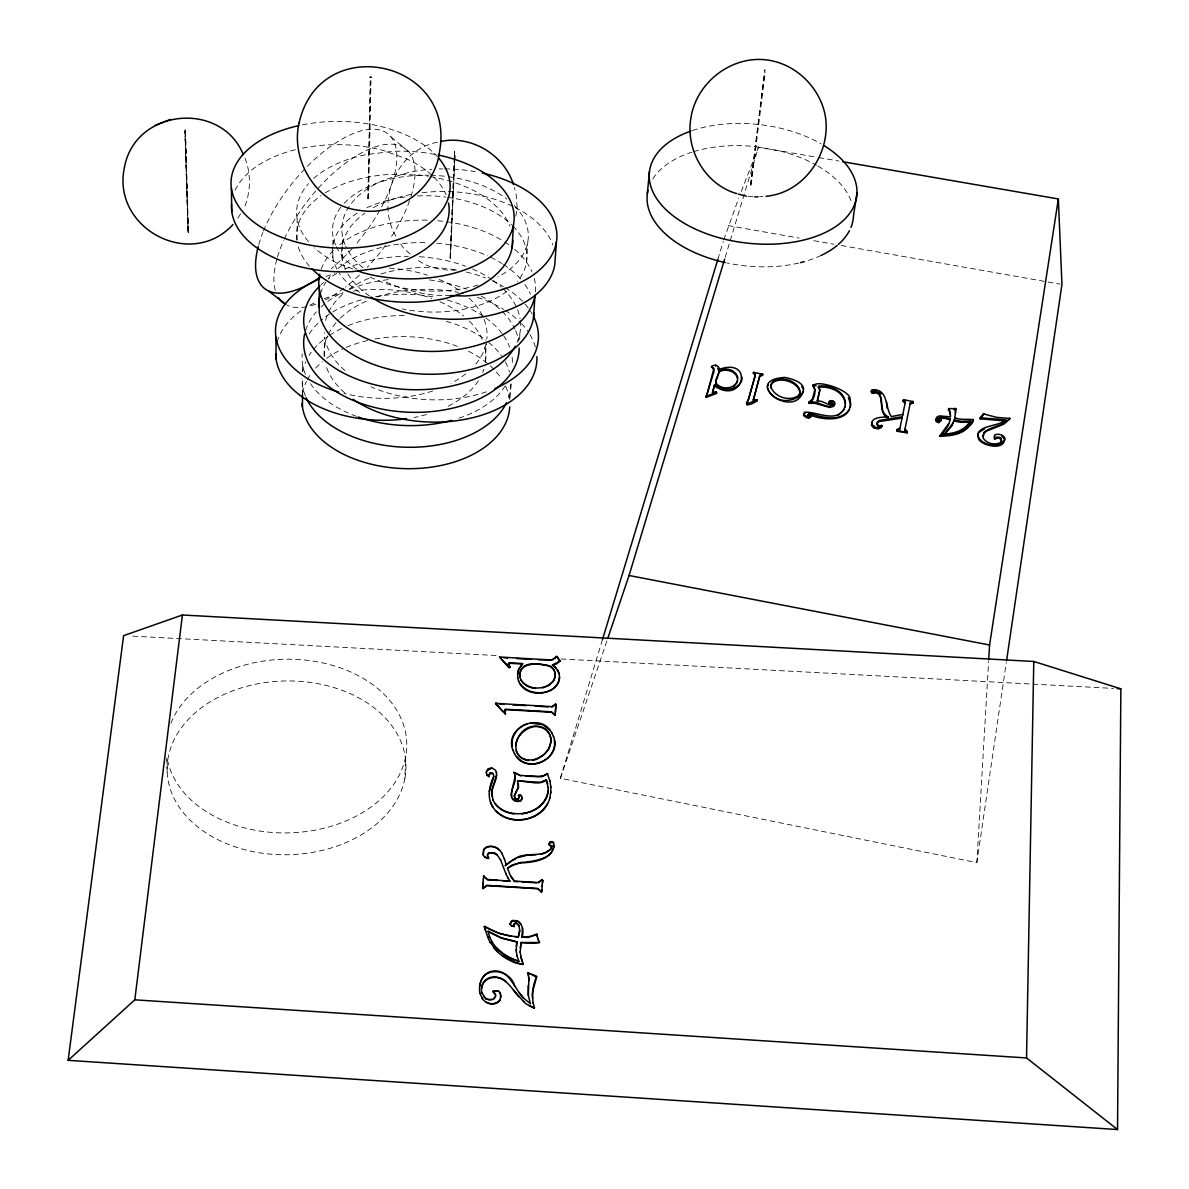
<?xml version="1.0" encoding="UTF-8"?>
<svg xmlns="http://www.w3.org/2000/svg" width="1189" height="1189" viewBox="0 0 1189 1189"><rect width="100%" height="100%" fill="white"/><g stroke="black" fill="none" stroke-linecap="round" stroke-linejoin="round"><path stroke-width="0.75" stroke-dasharray="5 3.75" d="M297.116 240L297.116 218.523M302.482 394.585L302.511 378.488M302.511 371.295L302.526 364.102M324.627 356.224L324.775 337.735M332.816 257.389L332.92 246.97M332.935 245.231L333.024 236.537M342.194 259.039L342.358 246.703M342.373 244.949L342.477 236.135M367.921 198.34L368.679 198.414L367.877 198.4L370.195 80.926M368.01 198.563L370.492 80.718M368.575 198.578L370.998 80.956M404.854 778.453A119.45 86.901 -1.3 0 0 241.545 687.822A119.45 86.901 -1.3 0 0 213.217 837.234A119.45 86.901 -1.3 0 0 404.854 778.453L405.627 756.739M454.703 162.254L450.245 258.295L454.555 151.033M450.007 258.236L454.406 158.345M454.48 156.502L454.718 150.973M450.497 258.251L454.599 162.388M454.688 160.545L455.001 153.173M454.778 160.411L455.105 153.024M485.275 362.407L486.346 342.477M602.451 639.682L560.391 778.319L976.838 862.634L988.594 661.604M510.007 397.884L510.898 383.646M750.512 184.89L764.497 71.994M519.563 339.564L519.994 332.682M526.445 262.695L527.782 241.962M750.616 185.142L764.958 70.032M751.121 185.157L765.24 72.113M976.838 862.634L1006.295 662.555M515.833 216.16L517.2 207.986L516.13 194.015L514.332 187.684M245.038 205.86C251.057 189.913 250.983 171.677 244.117 156.131M717.874 259.321L723.254 241.545M723.804 239.762L738.666 198.281M725.171 257.374L758.448 147.183L816.977 157.26M185.558 131.593L188.219 232.598L184.845 131.578M560.391 778.319L607.148 640.187M741.312 191.474L758.463 147.154M240.594 213.886L236.864 219.593M437.344 142.204C396.427 150.186 374.743 202.398 396.591 237.399M456.561 270.066C442.249 270.824 426.777 267.763 415.526 258.444M759.652 196.69L762.922 196.512M450.557 295.6L435.709 295.214A107.605 63.537 2.7 0 1 383.021 280.545M132.871 636.145L498.042 655.615M561.059 658.974L1113.439 688.416M748.015 196.304L753.053 196.794M818.805 157.587L838.914 161.05M728.114 225.553L799.261 238.097M813.856 240.683L833.92 244.221M841.218 245.499L1060.142 284.126M352.761 268.952L337.26 263.096A108.808 63.76 2.1 0 1 314.535 247.892M391.003 136.884L409.016 151.984M410.116 253.956L403.755 248.412L399.088 241.694M166.653 758.21L167.337 774.604M184.89 129.883L187.981 232.524M185.38 129.898L188.471 232.539M185.127 131.385L188.174 232.197M511.077 383.958A104.587 65.811 2 0 1 508.06 399.266M305.41 396.011A104.587 65.811 2 0 1 301.991 378.786M302.66 371.875A104.587 65.811 2 0 1 305.751 361.842M309.199 355.392A104.587 65.811 2 0 1 311.295 352.301M313.42 349.566A104.587 65.811 2 0 1 328.149 336.234M329.546 335.298A104.587 65.811 2 0 1 341.689 328.446M348.065 325.637A104.587 65.811 2 0 1 406.549 315.59M446.38 321.372A104.587 65.811 2 0 1 486.004 340.292M488.605 342.343A104.587 65.811 2 0 1 501.401 355.719M505.34 361.946A104.587 65.811 2 0 1 509.457 371.979M505.191 385.92A105.227 65.633 2 0 1 455.372 419.316M356.492 416.358A105.227 65.633 2 0 1 310.567 383.779M305.454 374.386A105.227 65.633 2 0 1 302.214 353.742M309.274 333.886A105.227 65.633 2 0 1 322.65 319.068M325.667 316.705A105.227 65.633 2 0 1 331.166 312.93M332.623 312.038A105.227 65.633 2 0 1 365.261 298.811M375.516 296.641A105.227 65.633 2 0 1 435.456 297.28M447.287 300.059A105.227 65.633 2 0 1 484.399 316.943M485.796 317.939A105.227 65.633 2 0 1 502.665 334.347M503.66 335.759A105.227 65.633 2 0 1 509.665 347.188M512.132 357.339A105.227 65.633 2 0 1 512.236 365.944M483.893 369.274A105.152 65.44 1.6 0 1 482.675 372.618M478.409 380.748A105.152 65.44 1.6 0 1 445.221 407.634M426.435 414.545A105.152 65.44 1.6 0 1 413.935 417.488M277.171 341.882A105.152 65.44 1.6 0 1 303.819 308.902M309.749 305.335A105.152 65.44 1.6 0 1 316.111 302.095M324.166 298.692A105.152 65.44 1.6 0 1 343.027 293.089M353.207 291.186A105.152 65.44 1.6 0 1 431.785 298.469M439.989 301.753A105.152 65.44 1.6 0 1 463.71 316.036M469.373 321.119A105.152 65.44 1.6 0 1 483.878 343.829M484.8 347.173A105.152 65.44 1.6 0 1 485.454 362.541M302.615 393.173A103.933 65.99 1.9 0 1 306.45 381.476M307.282 379.841A103.933 65.99 1.9 0 1 311.206 373.539M315.65 368.1A103.933 65.99 1.9 0 1 322.353 361.724M326.618 358.379A103.933 65.99 1.9 0 1 343.041 348.823M346.207 347.426A103.933 65.99 1.9 0 1 367.921 340.455M375.055 338.999A103.933 65.99 1.9 0 1 457.379 346.371M468.466 351.245A103.933 65.99 1.9 0 1 501.163 378.265M505.711 386.395A103.933 65.99 1.9 0 1 509.501 399.95M486.004 344.156A105.806 65.246 1.6 0 1 474.143 365.944M465.865 373.732A105.806 65.246 1.6 0 1 451.151 383.274M432.677 391.003A105.806 65.246 1.6 0 1 343.948 393.44M325.979 276.428A105.806 65.246 1.6 0 1 334.481 273.678M389.204 268.105A105.806 65.246 1.6 0 1 427.46 275.149M439.246 279.489A105.806 65.246 1.6 0 1 463.457 293.401M469.075 298.186A105.806 65.246 1.6 0 1 486.851 339.103M486.375 391.82A107.173 66.108 2.4 0 1 370.968 386.752M344.988 370.596A107.173 66.108 2.4 0 1 324.24 332.534M325.548 320.465A107.173 66.108 2.4 0 1 327.882 313.792M328.654 312.142A107.173 66.108 2.4 0 1 344.84 292.39M349.224 289.046A107.173 66.108 2.4 0 1 370.879 277.483M380.956 273.975A107.173 66.108 2.4 0 1 455.877 269.903M466.4 272.058A107.173 66.108 2.4 0 1 485.498 277.988M492.097 280.753A107.173 66.108 2.4 0 1 503.378 286.579M504.939 287.5A107.173 66.108 2.4 0 1 524.037 302.913M525.166 304.176A107.173 66.108 2.4 0 1 532.315 314.208M344.691 392.846A106.505 66.316 2.4 0 1 325.801 365.112M324.166 356.447A106.505 66.316 2.4 0 1 327.688 335.893M328.446 334.228A106.505 66.316 2.4 0 1 339.014 319.484M340.322 318.176A106.505 66.316 2.4 0 1 367.267 300.758M377.017 297.012A106.505 66.316 2.4 0 1 458.434 292.42M477.473 297.384A106.505 66.316 2.4 0 1 503.66 309.393M505.176 310.344A106.505 66.316 2.4 0 1 520.232 322.323M521.451 323.571A106.505 66.316 2.4 0 1 527.812 331.315M529.893 334.525A106.505 66.316 2.4 0 1 535.6 347.961M305.603 330.453A107.813 66.837 2.1 0 1 316.289 311.904M321.03 307.03A107.813 66.837 2.1 0 1 325.013 303.567M327.837 301.367A107.813 66.837 2.1 0 1 342.863 292.331M349.477 289.358A107.813 66.837 2.1 0 1 389.531 279.489M429.497 279.935A107.813 66.837 2.1 0 1 466.4 289.165M481.129 296.002A107.813 66.837 2.1 0 1 514.911 329.085M515.669 330.78A107.813 66.837 2.1 0 1 518.642 341.08M520.306 320.495A108.511 66.629 2.1 0 1 516.829 342.922M321.179 284.661A108.511 66.629 2.1 0 1 323.824 282.343M336.74 273.411A108.511 66.629 2.1 0 0 328.03 279.029A107.768 65.767 2.3 0 1 332.608 273.633M344.825 269.234A108.511 66.629 2.1 0 1 408.332 256.334M419.42 256.69A108.511 66.629 2.1 0 1 465.731 266.306M472.494 269.026A108.511 66.629 2.1 0 1 491.592 279.474M493.034 280.485A108.511 66.629 2.1 0 1 501.297 287.099M502.59 288.318A108.511 66.629 2.1 0 1 520.054 318.756M320.51 293.534A107.768 65.767 2.3 0 1 325.905 282.12M338.018 268.506A107.768 65.767 2.3 0 1 427.654 242.66M436.809 243.195A107.768 65.767 2.3 0 1 487.564 255.843M490.745 257.314A107.768 65.767 2.3 0 1 501.996 263.512M503.497 264.478A107.768 65.767 2.3 0 1 520.767 279.162M524.869 284.334A107.768 65.767 2.3 0 1 530.413 294.114M321.223 269.19A108.452 65.544 2.4 0 1 334.109 249.72M339.757 244.711A108.452 65.544 2.4 0 1 428.471 220.233M437.671 220.782A108.452 65.544 2.4 0 1 444.909 221.54M446.722 221.778A108.452 65.544 2.4 0 1 503.289 241.07M504.79 242.036A108.452 65.544 2.4 0 1 509.145 245.008M514.659 249.348A108.452 65.544 2.4 0 1 531.899 271.597M534.233 278.3A108.452 65.544 2.4 0 1 535.436 292.004M369.556 296.046A106.936 63.775 2.7 0 1 346.133 270.72M345.345 269.056A106.936 63.775 2.7 0 1 364.889 213.054M373.376 207.674A106.936 63.775 2.7 0 1 411.706 194.327M422.154 192.722A106.936 63.775 2.7 0 1 511.82 205.905M515.134 207.525A106.936 63.775 2.7 0 1 552.84 244.949M363.017 267.793A107.605 63.537 2.7 0 1 345.657 246.123M344.944 244.458A107.605 63.537 2.7 0 1 385.132 179.598L409.031 172.375A107.605 63.537 2.7 0 1 431.889 169.284M439.083 168.957A107.605 63.537 2.7 0 1 442.724 168.897M444.552 168.897A107.605 63.537 2.7 0 1 475.332 171.647M170.859 723.284A120.297 86.842 -1.2 0 1 361.07 677.18A120.297 86.842 -1.2 0 1 345.464 821.168A120.297 86.842 -1.2 0 1 167.099 757.973M309.497 266.247A108.11 63.998 2.1 0 1 297.815 245.127M296.878 240.119A108.11 63.998 2.1 0 1 320.985 195.68M325.177 192.93A108.11 63.998 2.1 0 1 391.954 174.293L419.39 175.095A108.11 63.998 2.1 0 1 428.382 176.269M430.18 176.566A108.11 63.998 2.1 0 1 509.918 226.133M308.456 241.62A108.808 63.76 2.1 0 1 308.56 183.596M313.673 178.499A108.808 63.76 2.1 0 1 365.722 154.659L392.548 151.375A108.808 63.76 2.1 0 1 436.393 154.644M235.125 190.314A108.868 63.567 1.3 0 1 296.849 149.324M302.333 148.12A108.868 63.567 1.3 0 1 383.467 150.527L407.307 159.133A108.868 63.567 1.3 0 1 432.633 175.927M433.955 177.22A108.868 63.567 1.3 0 1 446.068 194.788M302.378 124.845A109.581 63.314 1.3 0 1 437.359 156.576M512.949 226.118A97.424 58.068 2.4 0 1 517.393 281.466M506.826 291.424A97.424 58.068 2.4 0 1 402.164 308.902M359.628 292.39A97.424 58.068 2.4 0 1 338.85 272.43M336.948 269.16A97.424 58.068 2.4 0 1 357.77 212.757M366.836 207.793A97.424 58.068 2.4 0 1 407.01 196.78M417.488 195.932A97.424 58.068 2.4 0 1 445.756 197.047M447.51 197.285A97.424 58.068 2.4 0 1 511.612 224.795M514.183 205.489A97.988 57.875 2.4 0 1 497.879 276.992M477.948 285.092A97.988 57.875 2.4 0 1 470.755 287.039M468.927 287.456A97.988 57.875 2.4 0 1 369.69 276.888M357.027 269.457A97.988 57.875 2.4 0 1 336.338 246.628M335.58 244.949A97.988 57.875 2.4 0 1 340.886 207.183M344.23 203.245A97.988 57.875 2.4 0 1 428.843 175.199M430.626 175.244A97.988 57.875 2.4 0 1 446.603 176.477M448.357 176.715A97.988 57.875 2.4 0 1 506.975 199.172M284.32 238.944A98.449 44.409 -51.4 0 1 376.11 146.604A98.449 44.409 -51.4 0 1 410.086 199.202M409.536 200.792A98.449 44.409 -51.4 0 1 389.591 239.45M385.459 245.365A98.449 44.409 -51.4 0 1 367.238 267.317M359.36 275.179A98.449 44.409 -51.4 0 1 345.434 287.084M343.963 288.199A98.449 44.409 -51.4 0 1 325.444 299.896M315.784 304.146A98.449 44.409 -51.4 0 1 308.397 306.361M306.613 306.747A98.449 44.409 -51.4 0 1 287.173 305.32M275.283 290.384A98.449 44.409 -51.4 0 1 276.963 258.801M277.468 257.047A98.449 44.409 -51.4 0 1 283.591 240.535M263.468 231.023A98.925 43.963 -51.4 0 1 377.745 129.542A98.925 43.963 -51.4 0 1 354.708 245.662M352.375 248.293A98.925 43.963 -51.4 0 1 331.092 268.833M258.771 244.577A98.925 43.963 -51.4 0 1 262.843 232.583M821.138 255.427A103.725 59.822 6.6 0 1 806.083 261.119M798.755 263.051A103.725 59.822 6.6 0 1 726.91 262.962M652.776 178.93A103.725 59.822 6.6 0 1 691.849 152.177M693.559 151.642A103.725 59.822 6.6 0 1 755.074 146.574L780.935 151.211A103.725 59.822 6.6 0 1 816.397 165.182M817.958 166.074A103.725 59.822 6.6 0 1 851.829 203.156M692.548 130.478A104.364 59.584 6.6 0 1 821.109 143.884"/><path stroke-width="1.5" d="M896.967 429.615L897.175 431.265L907.014 432.885L904.903 429.333C913.702 434.609 889.625 430.046 899.91 428.412L899.716 429.482L902.317 416.73L879.161 420.475L876.769 422.957L877.839 426.375M302.452 407.024L302.482 394.585M319.351 289.64L319.202 312.38A107.768 65.767 2.3 0 0 430.463 374.267A107.768 65.767 2.3 0 0 534.024 312.87M1117.526 1129.55L1120.855 688.817L1033.776 661.47L182.407 614.995L123.611 635.654L68.145 1060.335L1117.526 1129.55L1026.538 1057.942L134.818 999.83L68.145 1060.335M520.188 952.166L521.079 942.535L539.509 942.505L532.731 943.323L521.079 942.535M548.188 787.549C549.08 797.314 542.511 806.291 533.906 810.333M483.462 879.028L483.893 875.981L487.431 879.786L497.819 880.425M1026.538 1057.942L1033.776 661.47M516.204 950.293L516.933 941.777L501.297 937.824L488.04 931.225L489.571 936.917M532.657 998.24C530.933 990.749 536.64 982.337 536.09 975.976L527.767 972.647L528.392 975.233M542.021 890.145L542.006 885.716M977.848 433.613C977.343 445.518 1003.412 450.304 1004.913 438.251C1003.234 434.55 998.18 433.227 994.658 435.011L994.613 438.028C994.108 440.168 999.726 436.081 1001.034 439.588L1001.554 441.847L1000.618 443.438M555.486 712.241L555.694 704.037L551.934 706.652L495.59 703.353L502.784 711.587M528.927 980.613L528.793 977.284M483.329 878.671L482.868 888.599L486.94 885.656L537.978 888.792L539.702 890.219M482.868 888.599L486.806 885.315L537.874 888.451L541.381 892.255L541.916 889.788M1002.624 422.853L1005.671 420.965L980.122 418.825L981.237 417.681M982.59 436.408L983.838 433.435L986.469 431.146L1003.754 424.191L1009.833 418.469L996.635 417.384L983.392 413.846L980.331 417.755L1005.894 419.895C998.492 427.356 971.948 424.562 979.246 440.212C984.76 446.098 1003.531 450.408 1004.69 439.321L1001.822 436.229M988.698 659.761L989.575 645.003L1058.344 198.949L842.57 161.689M512.102 247.743L513.485 224.632M493.435 947.306C500.777 956.179 511.627 963.283 523.13 964.383L523.056 963.432M533.475 317.998L534.991 295.392A108.452 65.544 2.4 0 1 414.307 350.562A108.452 65.544 2.4 0 1 319.767 274.183M556.407 242.095L554.758 264.85A106.936 63.775 2.7 0 1 483.195 316.764A106.936 63.775 2.7 0 1 371.072 297.057M537.25 934.45L527.589 937.393L521.852 937.185L531.007 936.397L536.819 933.93L537.324 936.902M850.343 407.351L850.64 404.037L848.351 397.631M647.321 193.792L649.476 171.35M803.407 390.884C794.222 421.292 740.138 380.227 784.785 377.418C831.23 386.559 778.319 417.904 767.44 387.599M845.007 407.158C848.262 392.652 830.621 384.121 818.344 386.232L819.92 389.546L817.393 400.752M522.551 935.654C523.457 930.497 522.595 924.581 518.136 921.267L512.89 920.39L511.374 921.252L510.23 924.492L510.066 923.556M556.11 704.958L554.936 715.273L551.547 712.241L507.168 709.729L504.597 710.636L505.503 714.203L495.59 703.353M528.808 980.301L528.362 995.342M542.481 883.204L542.674 880.336L542.11 886.073M741.862 380.242C737.908 390.854 722.392 391.508 714.604 384.85L712.612 391.954L716.254 391.998L716.506 393.425L706.311 397.334L713.89 368.486C707.321 365.068 720.43 363.076 718.84 369.482L718.706 370.552L717.666 368.1M706.311 397.334L706.221 395.863M706.103 396.933L713.89 371.756L713.772 369.556L711.527 366.316M712.612 391.954L712.479 393.024L714.604 384.85M715.704 366.078L715.823 365.008M713.237 393.485L713.37 392.4M134.818 999.83L182.407 614.995M716.506 393.425L716.254 391.998M482.585 887.93L483.299 882.461M520.247 947.767L521.198 942.847M753.365 399.445L754.138 399.905C765.523 398.033 739.201 411.751 748.535 399.563L755.327 374.713L753.395 372.454L762.714 374.178L762.58 375.248L759.637 376.631L753.232 400.515L759.786 375.561L762.714 374.178M747.123 404.884L747.034 403.398M746.9 404.468L755.193 375.783L753.395 372.454M754.227 372.35L753.246 373.539M755.193 375.783L755.327 374.713M759.637 376.631L759.786 375.561M757.215 400.916L756.903 399.504M761.956 373.762L762.58 375.248M1006.563 660.727L1061.955 284.453L1058.344 198.949M829.327 401.317L829.327 402.595L832.478 402.908L832.553 405.033L832.3 403.978C825.924 405.003 830.665 397.721 834.366 401.912L834.619 404.854L833.548 406.385L829.669 407.485L815.282 403.353L809.189 403.279L809.129 401.897L812.548 399.043L814.792 389.933M809.189 403.279L809.129 401.897M814.747 389.368C805.919 376.155 851.77 388.937 850.135 399.712C853.925 422.927 822.669 421.203 808.743 414.277L807.732 415.154M808.743 414.277L808.906 413.207C821.644 417.19 840.192 422.972 849.422 409.284M812.756 386.039L813.217 384.775M805.815 412.702L804.269 413.356L803.526 415.496L806.766 417.815L808.906 417.874L810.943 415.823L808.223 415.035L808.906 413.207M808.906 417.874L810.556 417.19L810.824 415.674M810.779 416.908L810.943 415.823M856.972 193.094L853.524 215.462A103.725 59.822 6.6 0 1 850.938 227.441M519.623 930.556L518.3 937.11L514.956 936.724M527.797 973.509L527.767 972.647M829.164 403.666L829.327 402.595M830.338 400.827L829.164 402.402M830.933 403.472L831.096 402.402M831.988 401.823L832.151 400.752M832.3 403.978L832.478 402.908M938.418 419.048L941.108 419.91L939.042 421.471L935.981 419.598L936.977 416.982L939.444 415.882L950.501 416.849L950.219 412.018L948.599 408.6L955.763 408.644L954.737 418.914L954.945 417.844C966.003 422.273 983.853 413.683 964.769 430.329C957.502 435.367 948.495 435.828 939.979 436.393C943.085 432.306 949.966 425.751 950.011 418.691L940.588 416.997L938.21 418.067L938.21 420.133L938.21 418.067M939.563 436.274L948.599 423.789M874.807 392.816C886.043 393.069 876.59 413.371 888.242 417.933L888.436 416.863C876.65 411.602 886.712 394.822 875 390.988L874.123 393.232L871.641 392.697L872.31 389.739C888.911 388.877 884.735 407.857 891.364 416.581L902.793 414.426L902.6 415.496L905.334 402.135C902.57 397.958 901.961 401.54 905.141 403.205L905.334 402.135M871.641 392.697L871.344 390.676M872.31 389.739L871.165 391.746M873.023 393.291L873.202 392.221L871.819 391.627M874.316 390.765L874.495 389.695M874.123 393.232L875 390.988M874.643 392.251L874.822 391.181M879.043 426.732L879.236 425.662L881.911 425.603L881.361 427.505L878.344 428.887L873.811 428.055L871.448 425.29L872.131 421.991M517.572 674.178L519.162 668.381L522.714 663.982L509.085 663.313L508.431 664.235L508.981 662.853L522.595 663.521L517.988 670.641L517.691 677.938M888.436 416.863C882.966 417.428 871.79 416.313 871.626 424.22L876.115 427.698L880.529 427.208L881.673 425.305M897.175 431.265L897.353 430.18M549.823 798.473L550.789 792.142M913.36 401.704L910.269 403.056L910.075 404.126L913.033 402.922L913.36 401.704L903.685 399.667L902.808 400.842M902.317 416.73L902.124 417.815L899.181 418.513L878.983 421.56L876.59 424.042M559.588 677.031C557.656 695.565 530.22 697.438 520.47 684.165M907.014 432.885L907.207 431.533M913.167 402.774L912.81 401.332M913.033 402.922L913.226 401.852M489.318 791.398L493.821 776.759L493.272 773.682L491.399 772.687L489.719 773.222L489.036 776.803L486.658 774.47L488.902 776.402L489.021 775.347M516.294 946.236L516.933 941.777M941.108 419.91L938.834 422.556L936.442 421.575L936.65 420.49M938.017 419.137L938.894 417.354M938.329 422.496L938.537 421.426M938.834 422.556L939.042 421.471M939.251 420.772L939.444 419.702M940.9 420.98L940.945 419.613M515.595 745.533C516.591 736.348 524.483 728.783 533.267 726.747A17.166 16.601 -15.8 0 1 543.016 728.04L545.573 729.57A14.595 14.105 -15.6 0 1 550.908 741.847L548.783 748.877L544.577 754.108M939.979 436.393L940.187 435.323C952.463 435.144 968.411 432.172 973.033 419.241M950.442 414.991L948.599 408.6M953.37 422.6L943.813 434.892L951.765 426.123L954.143 419.895L960.994 421.263L970.313 421.099L967.207 426.286M548.144 790.343C545.498 814.406 509.278 821.822 495.07 803.496M950.011 418.691L949.803 419.762L944.646 418.32L938.686 418.424M955.614 412.999L955.406 408.347M955.555 409.715L955.763 408.644M954.143 419.895L953.935 420.98L960.786 422.333L970.105 422.169M980.122 418.825L980.345 417.458M982.144 416.73L983.392 413.846M983.169 414.916L983.912 413.609M904.71 430.403L910.269 403.056M994.896 438.964L997.14 436.943L1000.172 437.582L1001.777 440.777L1000.841 442.367C995.089 445.563 986.454 443.69 983.065 437.894L984.046 432.365C991.463 425.944 1003.308 426.375 1009.833 418.469M999.949 438.652L1000.172 437.582M1001.034 439.588L1001.257 438.518M1009.387 418.216L1009.61 419.539M479.955 985.934C481.486 965.483 509.962 968.366 514.599 985.874M819.503 391.657L817.155 401.288C822.714 399.742 827.068 405.776 832.359 404.468L832.716 403.963M485.157 929.233L484.295 926.885L485.023 926.409C494.906 932.756 506.529 936.025 518.196 936.783M484.413 926.394L484.295 926.885M496.586 775.05L491.607 791.309L493.019 800.152M497.136 854.936L491.904 852.528L488.724 853.226L487.356 855.322L488.605 852.855L494.579 852.84L497.002 854.564L500.614 860.093M481.56 988.594C482.496 976.615 498.161 974.296 505.919 981.475M486.375 772.464L488.01 768.793L491.8 767.871L495.471 770.13L496.541 772.835M715.748 381.535L719.167 372.172A8.531 5.261 6.9 0 1 724.696 370.195A10.523 6.495 6.9 0 1 732.781 372.068L736.065 374.951L737.552 378.37M554.312 845.409C551.904 859.023 535.704 862.114 524.096 862.694C520.069 859.885 500.049 873.157 511.642 865.265C525.077 860.108 556.006 863.303 553.554 842.511L551.518 841.53L549.823 842.213L549.14 844.264L549.823 842.213M602.451 639.682L717.874 259.321M607.742 638.448L629.055 575.491L724.621 259.143M512.236 798.666L517.274 801.445L520.678 800.673L522.328 797.982L520.782 801.074C504.745 804.165 514.599 784.056 514.941 776.031M518.3 937.11L519.742 930.883L519.043 925.532L516.383 922.842L514.555 923.184L513.767 925.414M521.956 937.512L522.476 927.747M483.403 996.308L486.048 998.879L489.274 999.89L493.435 999.117L495.56 995.877M536.685 976.57C532.821 984.804 531.765 994.272 533.192 1003.234M845.186 406.088C838.304 424.874 817.244 411.156 804.433 412.271L804.225 415.422L809.07 416.804M518.449 799.082L518.939 797.046L518.449 799.082L515.476 799.201L514.243 795.604L518.404 786.94L518.345 783.967M493.703 776.358C489.214 785.974 486.747 797.73 492.945 807.242M545.29 852.929L550.775 849.273L551.964 846.196L549.437 845.171L551.859 845.825L550.685 848.901C543.18 856.704 531.394 853.256 521.926 855.812C515.55 856.021 495.858 872.979 510.244 861.966M549.734 798.087C543.269 824.661 499.87 828.436 490.463 802.04M767.559 386.41L768.466 384.315M881.718 426.673L881.911 425.603M489.169 775.094L489.719 773.222M514.778 798.369L514.361 796.006L518.508 787.341L517.527 781.039L540.386 782.258L546.286 779.925L548.278 787.95M557.373 657.131L559.796 661.262L552.454 664.933L555.62 667.757M560.138 660.638L556.913 663.715L552.543 665.394M737.448 381.089C734.118 389.502 720.772 390.081 715.941 382.903M510.185 923.898L511.493 921.594L514.822 920.524L518.255 921.609L520.975 924.403M719.3 371.102L715.882 380.465L715.808 383.973L717.502 386.143M554.936 715.273L555.516 714.336M799.885 393.217L798.295 395.774C789.288 401.823 774.366 397.111 770.829 386.752A14.61 9.007 7.8 0 1 772.791 381.847L774.351 380.703A12.41 7.654 7.8 0 1 785.468 379.395C793.108 380.391 804.373 388.521 798.146 396.858M936.769 418.052L935.698 419.717L936.442 421.575M844.116 409.67L837.992 415.451M547.52 803.482C537.785 821.257 510.765 825.508 496.318 811.18M504.597 710.636L505.132 709.268L507.049 709.298L551.458 711.81L554.847 714.842M970.313 421.099C965.096 430.165 954.024 433.985 944.021 433.822M534.129 1008.331C534.991 1007.767 524.958 1004.616 523.561 1001.316M483.893 875.981L483.358 876.709M519.147 925.859L516.487 923.184L513.603 924.462M994.45 436.081L994.39 439.098M554.698 658.676C559.633 652.642 551.949 662.035 548.946 659.865L499.529 657.012L508.788 667.505L509.769 666.851L509.338 667.802M541.381 892.255L541.946 891.572M505.503 714.203L504.478 710.205M486.91 770.546L491.934 768.272M978.398 432.707L984.537 428.857M500.019 999.815C496.987 1004.17 490.715 1004.75 486.316 1002.223M757.363 399.846L747.257 403.799M948.213 409.819L949.208 409.759M232.925 224.602C190.641 270.572 110.949 228.243 124.503 167.01C135.293 108.749 220.991 100.114 243.344 154.629M716.64 392.34L706.444 396.264M733.539 386.707L737.299 382.174L737.685 377.299L736.214 373.881L732.914 370.998A10.538 6.495 6.9 0 0 728.158 369.363A8.546 5.261 6.9 0 0 719.3 371.102M543.581 755.104L536.358 759.444L532.494 760.41M546.286 779.925C539.316 786.494 526.266 779.91 517.646 781.441L517.527 781.039M484.8 857.001C492.588 859.216 484.815 859.305 483.165 854.787L483.596 849.496C488.59 843.239 498.934 846.657 501.832 853.375M510.467 875.624L514.332 881.094L538.364 882.565L542.065 879.592L542.779 880.692M518.553 795.263L520.529 794.861L522.432 798.384M520.693 775.867L513.856 772.36L520.589 775.466L538.349 776.491L544.146 775.525L547.282 773.519L550.017 781.247M718.84 369.482C754.629 356.522 743.779 405.999 714.47 385.935M711.408 367.401L712.345 367.074M511.582 860.925L516.234 858.443M555.694 704.037L552.023 707.098M808.966 402.967C814.718 400.247 816.902 389.814 812.904 384.968M526.772 723.997C517.453 726.969 510.765 736.526 512.058 746.38M498.577 991.329C492.157 991.031 491.86 990.318 498.444 991.031L499.989 992.874M511.538 925.592L514.257 926.528L511.656 925.919L510.111 924.165M549.927 842.585L553.554 842.511M155.06 125.395L163.502 122.14M542.63 687.926L548.694 685.592L553.301 681.342A12.321 11.831 -13 0 0 554.758 671.948A10.002 9.601 -12.8 0 0 549.615 666.241C539.316 663.209 518.419 661.114 519.965 677.314M164.914 121.575L170.547 119.405M547.728 773.846L541.575 776.759L526.014 776.179M528.704 812.473L532.672 811.047M517.795 857.611L527.024 855.277L536.001 854.713M489.838 773.638L493.272 773.682M880.321 426.628L881.495 426.375M953.875 409.67L955.213 409.417M515.476 799.201L518.345 798.681M541.099 854.148L544.072 853.464M440.539 141.521C471.007 134.729 504.225 154.897 513.44 184.518M714.5 393.351L716.12 393.083M939.771 420.802L940.737 420.683M492.187 999.667L486.182 999.176L481.723 992.622M521.703 813.96L527.381 812.949M755.401 400.797L756.754 400.574M553.153 659.717L538.26 659.732M818.181 387.302C829.357 385.741 844.012 391.478 845.349 403.992M766.043 196.274C804.165 192.886 831.23 153.322 825.389 116.359C819.89 85.445 792.201 60.312 760.618 59.45C726.88 58.618 695.818 85.028 690.854 118.231C685.414 149.873 705.3 184.652 736.645 193.569M754.733 196.958L758.017 196.78M813.053 385.845L816.144 385.697M873.202 392.221L874.316 392.162M809.337 402.209C817.854 400.099 825.538 409.194 833.712 405.315L834.782 403.784L834.366 401.912M530.814 723.105L541.842 724.532M527.871 972.944L530.368 974.192M450.557 295.6L464.572 295.987A107.605 63.537 2.7 0 0 556.526 241.263A107.605 63.537 2.7 0 0 482.377 173.059M484.547 926.721L498.726 933.32L511.612 936.338M1117.155 688.609L1120.855 688.817M516.695 658.543L531.067 659.33M513.098 704.899L526.073 705.627M535.347 706.147L548.322 706.89M810.675 416.744L809.293 416.626M485.588 878.002L487.297 879.429L509.947 881.168L503.021 880.752M507.376 868.119L510.586 875.981L514.436 881.45L518.136 881.673M521.837 881.896L536.625 882.803M499.677 703.992L503.824 704.378M503.393 657.636L507.703 658.037M517.052 942.089L501.416 938.151L488.174 931.552M514.02 813.826C505.251 813.098 496.512 808 492.885 799.766M519.786 795.129L521.733 795.931M911.413 402.209L912.617 402.402M534.024 1008.034L529.031 1005.448M629.055 575.491L989.575 645.003M535.451 688.431C527.99 687.926 519.177 682.679 519.742 674.252C521.406 659.836 539.687 663.848 549.526 665.781A10.002 9.601 -12.8 0 1 555.07 675.263A12.336 11.831 -13 0 1 553.197 680.881C545.513 690.794 527.039 690.497 520.633 679.32M536.789 976.882L532.419 975.203M738.31 194.089L746.335 196.14M528.466 760.574C507.406 757.631 515.61 727.965 533.162 726.316A17.181 16.616 -15.8 0 1 542.912 727.609L545.483 729.154A14.595 14.119 -15.6 0 1 550.804 741.431C550.017 757.869 523.234 768.644 516.085 750.66M879.236 425.662L877.185 424.726M516.947 955.688L518.88 961.321C508.089 958.364 498.206 951.794 492.276 942.178M357.934 270.914L362.199 272.519A108.808 63.76 2.1 0 0 507.272 239.821A108.808 63.76 2.1 0 0 438.161 155.001M492.707 991.18L495.501 994.405M509.234 667.341L499.529 657.012M543.105 724.993L549.586 730.061M501.877 955.406L515.387 962.525L523.13 964.383M878.745 392.192L881.153 393.871M552.454 664.933L555.531 667.297L559.38 673.985M556.526 656.165L560.212 661.099M268.58 290.978L285.732 304.221M528.198 985.503L528.258 995.044L530.383 1003.694L523.591 998.106L519.028 992.399M499.707 850.507C495.813 846.048 487.639 844.799 483.73 849.867L483.299 855.159M496.839 948.138C502.754 954.589 510.958 958.483 518.88 961.321M516.903 756.858C529.358 772.315 557.656 760.128 554.371 740.301M482.244 998.344C485.87 1004.571 495.724 1006.355 500.138 1000.112L500.747 994.643M523.665 1001.614L513.514 990.199M498.117 952.538L490.017 942.164M518.79 996.798C511.344 987.97 503.794 974.029 490.061 977.492C483.7 979.543 480.163 986.528 481.857 992.919M523.71 998.403C514.376 988.966 509.501 969.184 493.138 971.071C482.734 972.141 477.74 984.239 480.014 993.499M514.451 753.484C525.241 775.778 562.575 759.756 553.524 736.511M551.993 733.375C541.337 711.037 503.809 727.029 512.905 750.259M487.876 856.779L488.738 858.443M488.575 857.938L487.356 855.322M518.315 795.352L518.82 796.333M538.572 940.633L539.286 941.941M507.762 877.482L509.947 881.168M518.582 680.97C526.103 701.926 568.015 694.079 557.879 670.224M508.877 665.127L509.784 666.94M819.028 388.209L819.756 390.616M801.802 386.514L802.947 388.669M513.648 925.087L514.079 926.008M489.437 936.59L492.409 942.491M505.756 873.41L507.881 877.839M523.175 963.744L520.589 956.461M555.783 704.483L556.199 705.389M501.713 853.003L504.537 859.275M479.88 993.201L482.377 998.641M551.889 732.959L553.613 736.942M512.801 749.843L514.555 753.9M487.683 936.977L490.136 942.476M493.435 999.117L494.936 997.764M499.856 992.577L501.045 997.199M493.212 992.072L495.382 994.108L495.694 996.174M508.327 663.774L508.981 665.572M537.71 938.507L538.676 940.96M500.495 859.721L505.875 873.766M546.39 780.326L547.713 783.863M539.197 941.614L539.509 942.505M485.023 928.906L485.602 930.541M513.975 925.681L514.257 926.528M485.469 930.214L487.817 937.304M549.036 843.893L549.526 845.542M513.856 772.36C518.538 780.683 510.304 788.322 511.211 796.63M517.572 677.492L518.686 681.416M504.418 858.919L506.232 865.131M522.016 961.351L520.069 951.854M533.088 1002.936L534.515 1007.782M538.364 882.565L542.288 879.563M496.289 703.026L495.739 703.992M509.665 666.494L509.873 667.311M537.814 938.834L537.205 935.119M799.915 392.162C798.503 385.518 791.502 381.728 785.305 380.465A12.41 7.654 7.8 0 0 774.202 381.773L772.642 382.917A14.61 9.007 7.8 0 0 770.68 387.822M886.489 402.045L887.187 408.332M528.288 974.921L528.971 979.32M518.716 795.931L519.043 797.433M486.242 772.062L486.777 774.871M516.1 949.981L517.066 956.015M549.927 780.831L550.864 787.192M741.847 377.017L742.07 379.113M496.422 772.434C497.73 780.712 490.344 787.727 491.86 796.095M231.365 188.13L231.796 211.716M275.937 337.096L276.071 358.959M550.76 786.791L550.879 792.543M506.588 402.595A104.587 65.811 2 0 1 405.939 447.242A104.587 65.811 2 0 1 306.138 397.706M451.761 420.356A105.227 65.633 2 0 1 358.275 416.997M406.668 418.691A105.152 65.44 1.6 0 1 275.64 353.817M509.724 406.876A103.933 65.99 1.9 0 1 406.549 468.674A103.933 65.99 1.9 0 1 302.065 403.576M338.716 392.028A105.806 65.246 1.6 0 1 276.086 337.973A105.806 65.246 1.6 0 1 319.544 278.954M536.893 356.596A106.505 66.316 2.4 0 1 471.156 418.067A106.505 66.316 2.4 0 1 353.074 399.326M534.039 317.522A107.173 66.108 2.4 0 1 494.921 388.535M519.192 348.08A107.813 66.837 2.1 0 1 403.799 411.974A107.813 66.837 2.1 0 1 304.681 333.841M515.179 346.267A108.511 66.629 2.1 0 1 366.346 382.412A108.511 66.629 2.1 0 1 319.93 285.85M318.682 307.208A107.768 65.767 2.3 0 1 320.034 295.199M512.741 240.327A108.11 63.998 2.1 0 1 471.513 290.086L446.648 298.186A108.11 63.998 2.1 0 1 311.875 268.788M438.533 157.914A109.581 63.314 1.3 0 1 387.302 242.779A109.581 63.314 1.3 0 1 240.386 208.863A109.581 63.314 1.3 0 1 298.677 125.633M448.55 203.111A108.868 63.567 1.3 0 1 380.911 267.852L352.613 271.612A108.868 63.567 1.3 0 1 231.528 204.3M320.852 276.651A98.925 43.963 -51.4 0 1 258.295 246.316M285.672 304.547A98.449 44.409 -51.4 0 1 278.464 297.666M849.422 230.711A103.725 59.822 6.6 0 1 838.423 244.369M837.219 245.395A103.725 59.822 6.6 0 1 821.138 255.427M804.269 261.639A103.725 59.822 6.6 0 1 800.613 262.606M725.112 262.561A103.725 59.822 6.6 0 1 647.946 190.389M824.155 145.697A104.364 59.584 6.6 0 1 824.586 232.821A104.364 59.584 6.6 0 1 673.658 216.22A104.364 59.584 6.6 0 1 690.898 131.058M764.72 70.166L764.75 70.27M299.152 122.66C289.819 161.897 318.652 205.965 359.42 210.334C396.026 216.874 434.758 189.527 439.41 152.415C457.007 60.312 320.153 30.632 299.152 122.66M371.072 77.285L370.269 77.315L371.072 77.285"/></g></svg>
